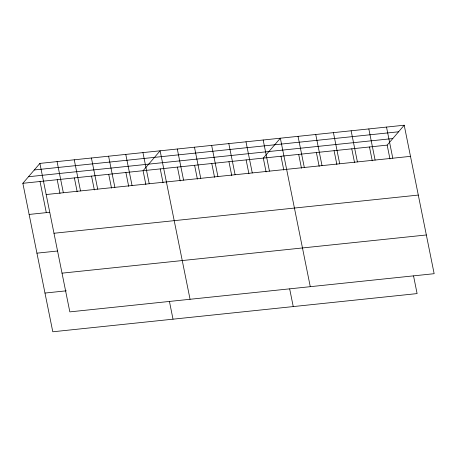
<?xml version="1.0" encoding="UTF-8"?>
<svg xmlns="http://www.w3.org/2000/svg" width="457" height="457" viewBox="0 0 457 457"><rect width="100%" height="100%" fill="white"/><g stroke="black" fill="none" stroke-linecap="round" stroke-linejoin="round"><path stroke-width="0.69" d="M413.545 275.931L417.104 293.594L52.789 331.782L22.85 183.303L39.896 163.406L404.211 125.218L434.15 273.697L69.835 311.88L39.896 163.406M22.85 183.303L387.165 145.12L404.211 125.218M34.269 169.97L398.59 131.787M28.477 176.739L392.792 138.551M46.174 194.539L410.489 156.351M29.128 214.442L49.739 212.277M53.983 233.259L418.298 195.076M36.937 253.161L57.548 251.002M62.026 273.155L426.341 234.972M44.98 293.057L66.276 290.829M386.519 127.075L392.792 158.208M387.165 145.12L389.958 158.956M368.822 128.925L375.1 160.064M369.473 146.977L372.261 160.813M351.125 130.782L357.403 161.915M351.776 148.828L354.563 162.669M333.433 132.639L339.705 163.772M334.078 150.684L336.872 164.52M315.736 134.489L322.014 165.628M316.387 152.541L319.175 166.377M298.038 136.346L304.316 167.479M298.689 154.392L301.483 168.233M310.28 286.676L280.347 138.203L263.301 158.105L266.088 171.941M280.992 156.248L283.786 170.084M263.169 140.002L269.447 171.135M289.675 288.915L293.24 306.578M245.992 141.801L252.27 172.935M246.123 159.904L248.916 173.74M228.82 143.601L235.098 174.734M228.951 161.704L231.739 175.539M211.642 145.4L217.92 176.533M211.774 163.503L214.567 177.339M194.471 147.2L200.749 178.339M194.602 165.303L197.39 179.138M177.293 149.005L183.571 180.138M177.425 167.102L180.212 180.943M190.055 299.278L160.121 150.804L143.075 170.707L145.863 184.542M160.247 168.901L163.04 182.743M142.944 152.604L149.222 183.737M169.45 301.517L173.014 319.18M125.772 154.403L132.05 185.536M125.898 172.506L128.691 186.342M108.595 156.203L114.873 187.336M108.726 174.306L111.514 188.141M91.417 158.002L97.695 189.135M91.549 176.105L94.342 189.941M74.245 159.801L80.523 190.935M74.377 177.904L77.164 191.74M57.068 161.601L63.346 192.74M57.199 179.704L59.993 193.54M40.027 181.503L46.3 212.636"/></g></svg>
